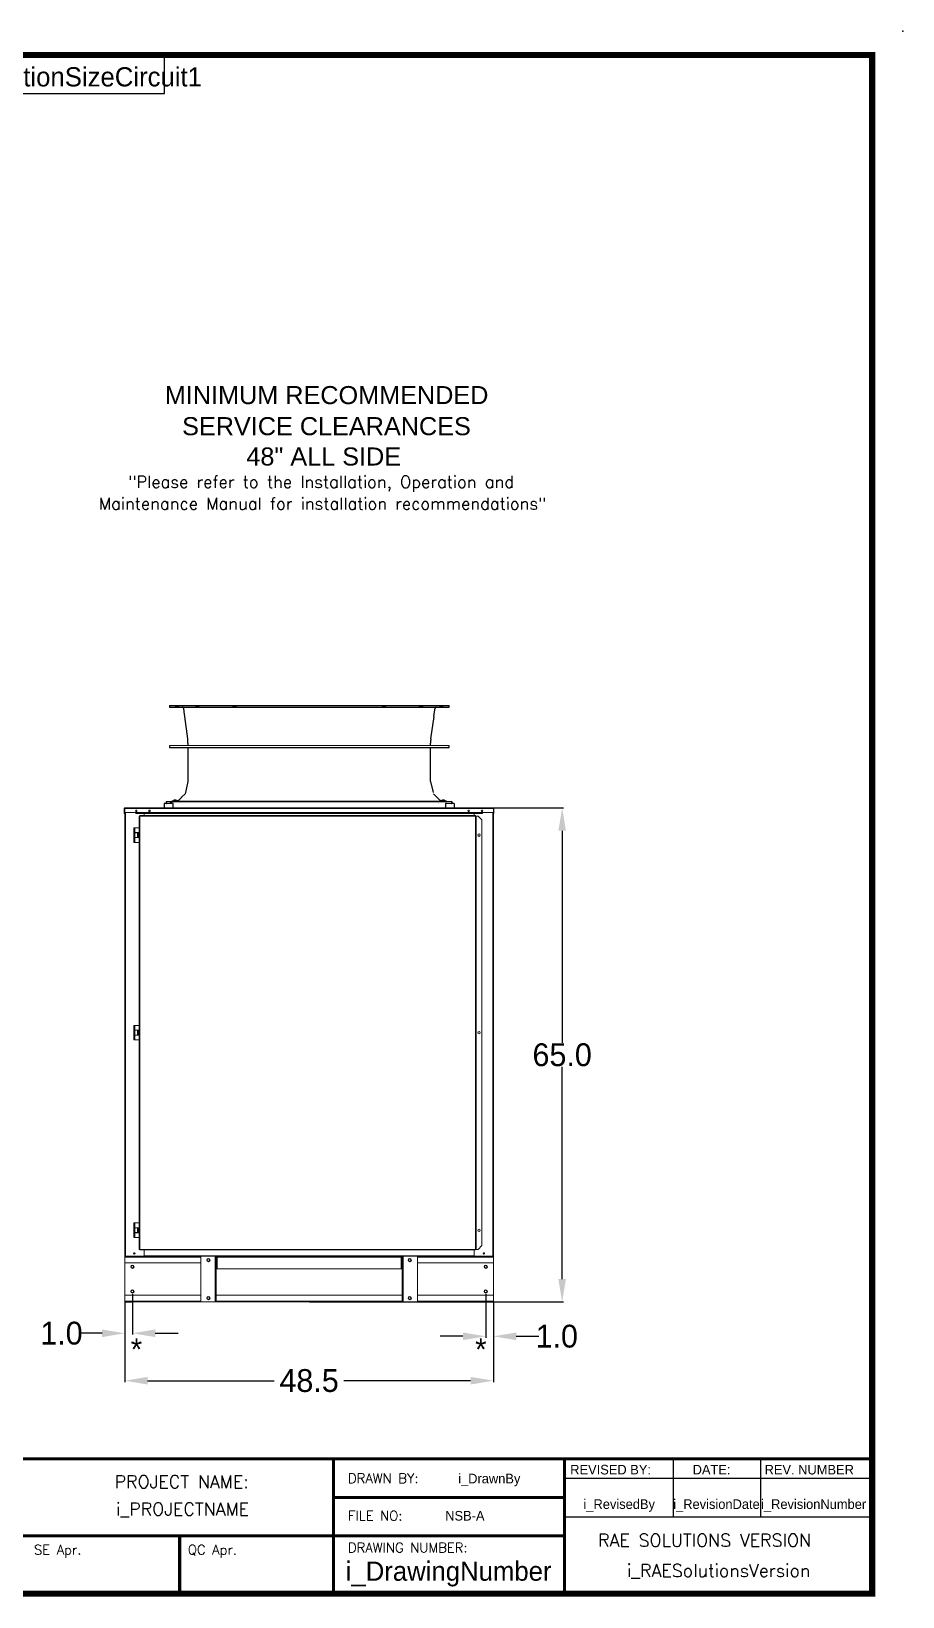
# Model space of a CAD drawing. Header units: inches. Extents: x 660 to 993, y -260 to -49.
# Drawn here: x 878.8 to 993.5, y -255.2 to -49.2 of the extents above; entities that cross this region are included whole.
import ezdxf
from ezdxf.enums import TextEntityAlignment as Align

# ---------------------------------------------------------------- set-up
doc = ezdxf.new("R2010")
doc.units = ezdxf.units.IN
doc.header["$MEASUREMENT"] = 0
doc.header["$PDSIZE"] = -1
doc.layers.add('C1RC', color=7, linetype='Continuous')
doc.styles.add('dimentions', font='arial.ttf')
doc.styles.add('SIMPLEX', font='SIMPLEX')
doc.dimstyles.get("Standard").update_dxf_attribs({"dimtxt": 3, "dimasz": 3, "dimexe": 0.18, "dimexo": 0.0625, "dimgap": 0.09, "dimtad": 0, "dimtih": 1, "dimtoh": 1, "dimdec": 1, "dimzin": 0, "dimdsep": 46, "dimtxsty": 'Standard', "dimcen": 0.09, "dimadec": 0, "dimazin": 0, "dimtfac": 1, "dimtdec": 1, "dimtofl": 0, "dimtmove": 0, "dimatfit": 3, "dimfxl": 1, "dimtolj": 1, "dimtzin": 0, "dimarcsym": 0})

# ---------------------------------------------------------------- blocks, each defined once
blk = doc.blocks.new('*D3')
at = {"color": 0, "lineweight": -2}
for p, q in [((891.12, -216.47), (891.12, -226.97)), ((939.62, -216.47), (939.62, -226.97)), ((894.12, -226.79), (910.78, -226.79)), ((936.62, -226.79), (919.96, -226.79))]:
    blk.add_line(p, q, dxfattribs=at)
at = {"color": 0}
for points in [[(894.12, -226.29), (894.12, -227.29), (891.12, -226.79)], [(936.62, -226.29), (936.62, -227.29), (939.62, -226.79)]]:
    blk.add_solid(points, dxfattribs=at)
at = {"layer": 'Defpoints', "color": 0}
for p in [(891.12, -216.41), (939.62, -216.41), (939.62, -226.79)]:
    blk.add_point(p, dxfattribs=at)
at = {"color": 0, "insert": (915.37, -226.79), "char_height": 3, "attachment_point": 5}
blk.add_mtext('\\A1;48.5', dxfattribs=at)
blk = doc.blocks.new('*D2')
at = {"color": 0, "lineweight": -2}
for p, q in [((891.19, -151.41), (948.85, -151.41)), ((948.67, -154.41), (948.67, -182.32)), ((948.67, -213.41), (948.67, -185.5)), ((915.44, -216.41), (948.85, -216.41))]:
    blk.add_line(p, q, dxfattribs=at)
at = {"color": 0}
for points in [[(948.17, -154.41), (949.17, -154.41), (948.67, -151.41)], [(948.17, -213.41), (949.17, -213.41), (948.67, -216.41)]]:
    blk.add_solid(points, dxfattribs=at)
at = {"layer": 'Defpoints', "color": 0}
for p in [(891.12, -151.41), (948.67, -151.41), (915.37, -216.41)]:
    blk.add_point(p, dxfattribs=at)
at = {"color": 0, "insert": (948.67, -183.91), "char_height": 3, "attachment_point": 5}
blk.add_mtext('\\A1;65.0', dxfattribs=at)
blk = doc.blocks.new('*D4')
at = {"color": 0, "lineweight": -2}
for p, q in [((891.12, -216.37), (891.12, -220.73)), ((892.12, -217.47), (892.12, -220.73)), ((888.12, -220.55), (885.12, -220.55)), ((895.12, -220.55), (898.12, -220.55))]:
    blk.add_line(p, q, dxfattribs=at)
at = {"color": 0}
for points in [[(888.12, -220.05), (888.12, -221.05), (891.12, -220.55)], [(895.12, -220.05), (895.12, -221.05), (892.12, -220.55)]]:
    blk.add_solid(points, dxfattribs=at)
at = {"layer": 'Defpoints', "color": 0}
for p in [(891.12, -216.31), (892.12, -217.41), (891.12, -220.55)]:
    blk.add_point(p, dxfattribs=at)
at = {"color": 0, "insert": (882.78, -220.55), "char_height": 3, "attachment_point": 5}
blk.add_mtext('\\A1;1.0', dxfattribs=at)
blk = doc.blocks.new('*D5')
at = {"color": 0, "lineweight": -2}
for p, q in [((938.62, -217.47), (938.62, -221.13)), ((939.62, -216.54), (939.62, -221.13)), ((935.62, -220.95), (932.62, -220.95)), ((942.62, -220.95), (945.62, -220.95))]:
    blk.add_line(p, q, dxfattribs=at)
at = {"color": 0}
for points in [[(935.62, -220.45), (935.62, -221.45), (938.62, -220.95)], [(942.62, -220.45), (942.62, -221.45), (939.62, -220.95)]]:
    blk.add_solid(points, dxfattribs=at)
at = {"layer": 'Defpoints', "color": 0}
for p in [(938.62, -217.41), (939.62, -216.47), (939.62, -220.95)]:
    blk.add_point(p, dxfattribs=at)
at = {"color": 0, "insert": (947.96, -220.95), "char_height": 3, "attachment_point": 5}
blk.add_mtext('\\A1;1.0', dxfattribs=at)

msp = doc.modelspace()

# ---------------------------------------------------------------- linework, layer by layer
at = {"color": 0, "lineweight": 25}
for p, q in [((989.47, -254.81), (989.47, -52.31)), ((847.72, -237.09), (948.97, -237.09)), ((918.59, -237.09), (918.59, -247.22)), ((948.97, -237.09), (948.97, -254.81)), ((948.97, -237.09), (989.47, -237.09)), ((948.97, -237.09), (948.97, -239.63)), ((963.26, -237.09), (963.26, -244.69)), ((974.77, -237.09), (974.77, -244.69)), ((948.97, -239.63), (989.47, -239.63)), ((918.59, -242.16), (948.97, -242.16)), ((918.59, -247.22), (918.59, -242.16)), ((948.97, -244.69), (989.47, -244.69)), ((948.97, -247.22), (847.72, -247.22)), ((898.34, -247.22), (898.34, -254.81)), ((918.59, -247.22), (918.59, -254.81))]:
    msp.add_line(p, q, dxfattribs=at)
at = {"color": 0, "linetype": 'Continuous', "lineweight": 25}
for p, q in [((896.98, -137.91), (896.98, -138.14)), ((896.98, -137.91), (902.37, -137.91)), ((902.37, -137.91), (933.79, -137.91)), ((933.79, -138.14), (933.79, -137.91)), ((896.98, -138.14), (897.63, -138.14)), ((896.98, -138.14), (902.37, -138.14)), ((898.44, -138.15), (898.68, -138.15)), ((898.84, -138.29), (898.9, -138.74)), ((898.88, -138.74), (898.97, -139.37)), ((898.97, -139.37), (899.38, -142.33)), ((902.37, -138.14), (933.79, -138.14)), ((931.39, -142.33), (931.81, -139.37)), ((931.8, -139.37), (931.89, -138.74)), ((931.87, -138.74), (931.94, -138.29)), ((932.09, -138.15), (932.33, -138.15)), ((933.14, -138.14), (933.79, -138.14)), ((899.42, -143.21), (896.98, -143.23)), ((896.98, -143.23), (896.98, -143.45)), ((896.98, -143.45), (899.42, -143.47)), ((899.42, -142.87), (899.42, -143.21)), ((933.79, -143.23), (899.42, -143.21)), ((899.42, -143.47), (933.79, -143.45)), ((899.42, -143.47), (899.42, -147.93)), ((931.35, -143.21), (931.35, -142.87)), ((931.35, -147.93), (931.35, -143.47)), ((933.79, -143.45), (933.79, -143.23)), ((899.42, -147.93), (899.09, -149.36)), ((931.35, -147.93), (931.68, -149.36)), ((897.65, -150.39), (897.65, -150.39)), ((897.65, -150.39), (897.65, -150.39)), ((897.66, -150.4), (897.66, -150.39)), ((897.66, -150.39), (897.67, -150.39)), ((897.67, -150.39), (897.67, -150.4)), ((897.69, -150.39), (897.69, -150.39)), ((897.76, -150.39), (897.76, -150.39)), ((897.79, -150.4), (897.79, -150.39)), ((897.84, -150.39), (897.84, -150.39)), ((897.85, -150.39), (897.85, -150.39)), ((897.98, -150.48), (898.27, -150.33)), ((898.27, -150.33), (898.6, -149.99)), ((899.05, -149.53), (898.58, -149.99)), ((899.09, -149.36), (899.05, -149.53)), ((932.19, -149.99), (931.72, -149.53)), ((932.17, -149.99), (932.51, -150.33)), ((932.51, -150.33), (932.79, -150.48)), ((933.11, -150.39), (933.11, -150.39)), ((896.29, -150.82), (896.29, -151.41)), ((897.47, -150.82), (896.29, -150.82)), ((896.29, -151.41), (897.47, -151.41)), ((896.67, -150.59), (896.58, -150.59)), ((896.58, -150.59), (896.58, -150.59)), ((896.58, -150.59), (896.59, -150.76)), ((896.6, -150.76), (896.6, -150.59)), ((897.31, -150.58), (896.67, -150.59)), ((897.31, -150.51), (897.31, -150.59)), ((897.44, -150.51), (897.31, -150.51)), ((897.32, -150.59), (897.32, -150.59)), ((897.38, -150.59), (897.32, -150.59)), ((898.18, -150.51), (897.44, -150.51)), ((897.47, -151.41), (897.47, -150.82)), ((897.47, -151.41), (933.3, -151.41)), ((897.51, -150.48), (897.51, -150.51)), ((897.58, -150.48), (897.51, -150.48)), ((897.98, -150.48), (897.58, -150.48)), ((897.98, -150.51), (897.98, -150.48)), ((898.18, -150.59), (898.18, -150.51)), ((898.18, -150.55), (932.59, -150.55)), ((932.59, -150.58), (898.18, -150.58)), ((932.42, -150.82), (932.42, -150.82)), ((932.59, -150.51), (932.59, -150.59)), ((932.72, -150.51), (932.59, -150.51)), ((933.46, -150.51), (932.72, -150.51)), ((932.8, -150.48), (932.79, -150.51)), ((932.86, -150.48), (932.8, -150.48)), ((933.26, -150.48), (932.86, -150.48)), ((933.26, -150.51), (933.26, -150.48)), ((933.3, -150.82), (933.3, -151.41)), ((934.48, -150.82), (933.3, -150.82)), ((933.3, -151.41), (934.48, -151.41)), ((933.45, -150.59), (933.4, -150.59)), ((933.46, -150.59), (933.45, -150.59)), ((933.46, -150.59), (933.46, -150.51)), ((934.11, -150.59), (933.46, -150.58)), ((934.19, -150.59), (934.11, -150.59)), ((934.17, -150.76), (934.17, -150.59)), ((934.19, -150.76), (934.19, -150.59)), ((934.48, -150.82), (934.48, -151.41))]:
    msp.add_line(p, q, dxfattribs=at)
at = {"color": 0, "linetype": 'Continuous', "lineweight": 15}
for p, q in [((891.12, -151.49), (891.05, -151.49)), ((891.05, -151.49), (891.05, -152.16)), ((891.05, -152.16), (891.12, -152.16)), ((939.62, -151.41), (891.12, -151.41)), ((891.12, -151.49), (891.12, -151.41)), ((939.62, -151.49), (891.12, -151.49)), ((891.12, -152.02), (891.12, -151.49)), ((891.12, -151.49), (891.12, -152.16)), ((892.56, -152.02), (891.12, -152.02)), ((891.12, -152.02), (891.12, -210.41)), ((891.17, -152.16), (891.25, -152.16)), ((891.2, -152.02), (891.2, -210.41)), ((892.56, -152.02), (892.56, -152.03)), ((938.19, -152.02), (892.56, -152.02)), ((892.56, -152.03), (892.56, -152.06)), ((892.56, -152.03), (938.19, -152.03)), ((892.56, -152.06), (892.56, -152.14)), ((892.81, -152.08), (892.56, -152.06)), ((892.81, -152.15), (892.56, -152.14)), ((892.81, -152.08), (892.81, -152.15)), ((892.81, -152.08), (937.93, -152.08)), ((892.81, -152.15), (937.93, -152.15)), ((893.1, -152.47), (893.1, -152.39)), ((893.1, -152.39), (937.28, -152.39)), ((893.67, -152.15), (893.67, -152.39)), ((937.07, -152.39), (937.07, -152.15)), ((937.28, -152.39), (937.28, -152.47)), ((938.19, -152.06), (937.93, -152.08)), ((937.93, -152.08), (937.93, -152.15)), ((938.19, -152.14), (937.93, -152.15)), ((938.19, -152.03), (938.19, -152.02)), ((939.62, -152.02), (938.19, -152.02)), ((938.19, -152.06), (938.19, -152.03)), ((938.19, -152.06), (938.19, -152.14)), ((939.55, -210.41), (939.55, -152.02)), ((939.62, -151.49), (939.62, -151.41)), ((939.62, -152.02), (939.62, -151.49)), ((939.62, -152.16), (939.62, -151.49)), ((939.62, -151.49), (939.7, -151.49)), ((939.62, -152.02), (939.62, -210.41)), ((939.7, -152.16), (939.62, -152.16)), ((939.7, -152.16), (939.7, -151.49)), ((892.3, -154.65), (892.3, -154.02)), ((892.3, -154.02), (892.42, -154.02)), ((892.42, -154.02), (892.42, -154.65)), ((892.42, -154.02), (893.02, -154.02)), ((893.02, -152.47), (893.02, -209.51)), ((893.02, -152.47), (893.1, -152.47)), ((893.1, -152.47), (893.1, -209.51)), ((893.1, -152.47), (937.28, -152.47)), ((937.28, -152.47), (937.28, -209.51)), ((937.28, -152.47), (937.36, -152.47)), ((937.36, -152.47), (937.36, -209.51)), ((937.36, -209.51), (937.36, -152.47)), ((937.36, -152.47), (937.36, -152.47)), ((937.6, -152.47), (937.36, -152.47)), ((937.6, -152.47), (938.1, -152.97)), ((938.1, -209.01), (938.1, -152.97)), ((892.42, -154.65), (892.3, -154.65)), ((892.3, -155.3), (892.3, -154.67)), ((892.3, -154.67), (892.42, -154.67)), ((892.42, -155.3), (892.3, -155.3)), ((892.3, -155.95), (892.3, -155.32)), ((892.3, -155.32), (892.42, -155.32)), ((892.42, -155.95), (892.3, -155.95)), ((892.42, -154.65), (893.02, -154.65)), ((892.42, -154.67), (892.42, -155.3)), ((892.42, -154.67), (892.8, -154.67)), ((892.8, -155.3), (892.42, -155.3)), ((892.42, -155.32), (892.42, -155.95)), ((892.42, -155.32), (893.02, -155.32)), ((892.42, -155.95), (893.02, -155.95)), ((892.46, -154.65), (892.46, -154.67)), ((892.46, -155.3), (892.46, -155.32)), ((892.77, -154.67), (892.77, -154.65)), ((892.77, -155.32), (892.77, -155.3)), ((892.8, -155.3), (892.8, -154.67)), ((892.8, -154.67), (892.93, -154.67)), ((892.93, -155.3), (892.8, -155.3)), ((892.93, -154.67), (892.93, -155.3)), ((892.3, -180.65), (892.3, -180.02)), ((892.3, -180.02), (892.42, -180.02)), ((892.42, -180.65), (892.3, -180.65)), ((892.3, -181.3), (892.3, -180.67)), ((892.3, -180.67), (892.42, -180.67)), ((892.42, -180.02), (892.42, -180.65)), ((892.42, -180.02), (893.02, -180.02)), ((892.42, -180.65), (893.02, -180.65)), ((892.42, -180.67), (892.42, -181.3)), ((892.42, -180.67), (892.8, -180.67)), ((892.46, -180.65), (892.46, -180.67)), ((892.77, -180.67), (892.77, -180.65)), ((892.8, -181.3), (892.8, -180.67)), ((892.8, -180.67), (892.93, -180.67)), ((892.93, -180.67), (892.93, -181.3)), ((892.42, -181.3), (892.3, -181.3)), ((892.3, -181.95), (892.3, -181.32)), ((892.3, -181.32), (892.42, -181.32)), ((892.42, -181.95), (892.3, -181.95)), ((892.8, -181.3), (892.42, -181.3)), ((892.42, -181.32), (892.42, -181.95)), ((892.42, -181.32), (893.02, -181.32)), ((892.42, -181.95), (893.02, -181.95)), ((892.46, -181.3), (892.46, -181.32)), ((892.77, -181.32), (892.77, -181.3)), ((892.93, -181.3), (892.8, -181.3)), ((892.3, -206.65), (892.3, -206.02)), ((892.3, -206.02), (892.42, -206.02)), ((892.42, -206.02), (892.42, -206.65)), ((892.42, -206.02), (893.02, -206.02)), ((892.42, -206.65), (892.3, -206.65)), ((892.3, -207.3), (892.3, -206.67)), ((892.3, -206.67), (892.42, -206.67)), ((892.42, -207.3), (892.3, -207.3)), ((892.3, -207.95), (892.3, -207.32)), ((892.3, -207.32), (892.42, -207.32)), ((892.42, -207.95), (892.3, -207.95)), ((892.42, -206.65), (893.02, -206.65)), ((892.42, -206.67), (892.42, -207.3)), ((892.42, -206.67), (892.8, -206.67)), ((892.8, -207.3), (892.42, -207.3)), ((892.42, -207.32), (892.42, -207.95)), ((892.42, -207.32), (893.02, -207.32)), ((892.42, -207.95), (893.02, -207.95)), ((892.46, -206.65), (892.46, -206.67)), ((892.46, -207.3), (892.46, -207.32)), ((892.77, -206.67), (892.77, -206.65)), ((892.77, -207.32), (892.77, -207.3)), ((892.8, -207.3), (892.8, -206.67)), ((892.8, -206.67), (892.93, -206.67)), ((892.93, -207.3), (892.8, -207.3)), ((892.93, -206.67), (892.93, -207.3)), ((893.02, -209.51), (893.1, -209.51)), ((893.1, -209.51), (937.28, -209.51)), ((893.1, -209.58), (893.1, -209.51)), ((937.28, -209.58), (893.1, -209.58)), ((893.67, -209.58), (893.67, -210.41)), ((937.07, -210.41), (937.07, -209.58)), ((937.28, -209.51), (937.36, -209.51)), ((937.28, -209.51), (937.28, -209.58)), ((937.36, -209.51), (937.36, -209.51)), ((937.36, -209.51), (937.6, -209.51)), ((938.1, -209.01), (937.6, -209.51)), ((891.2, -210.41), (891.12, -210.41)), ((891.12, -210.41), (891.12, -210.52)), ((891.12, -210.52), (891.12, -211.29)), ((901.12, -210.52), (891.12, -210.52)), ((901.12, -211.29), (891.12, -211.29)), ((891.12, -215.54), (891.12, -211.29)), ((893.67, -210.41), (891.2, -210.41)), ((937.07, -210.34), (893.67, -210.34)), ((937.07, -210.41), (893.67, -210.41)), ((901.12, -210.41), (901.12, -216.41)), ((902.99, -211.41), (902.99, -210.41)), ((902.99, -210.41), (902.99, -216.41)), ((903.12, -211.41), (902.99, -211.41)), ((902.99, -211.41), (902.99, -216.41)), ((903.12, -210.55), (903.12, -210.41)), ((903.26, -210.52), (903.12, -210.52)), ((903.12, -210.55), (903.12, -212.05)), ((903.26, -210.55), (903.12, -210.55)), ((903.12, -211.41), (903.12, -216.41)), ((903.26, -212.05), (903.12, -212.05)), ((903.26, -210.41), (903.26, -210.55)), ((927.49, -210.55), (903.26, -210.55)), ((903.26, -210.55), (903.26, -212.05)), ((903.26, -210.55), (927.49, -210.55)), ((903.26, -210.55), (903.26, -210.55)), ((903.26, -210.55), (903.26, -212.05)), ((903.26, -210.55), (903.26, -210.55)), ((903.26, -212.05), (903.26, -212.05)), ((903.26, -212.05), (927.49, -212.05)), ((927.49, -210.41), (927.49, -210.55)), ((927.62, -210.52), (927.49, -210.52)), ((927.49, -210.55), (927.49, -212.05)), ((927.62, -210.55), (927.49, -210.55)), ((927.49, -210.55), (927.49, -212.05)), ((927.49, -210.55), (927.49, -210.55)), ((927.49, -210.55), (927.49, -210.55)), ((927.62, -212.05), (927.49, -212.05)), ((927.49, -212.05), (927.49, -212.05)), ((927.62, -210.55), (927.62, -210.41)), ((927.62, -210.55), (927.62, -212.05)), ((927.62, -211.41), (927.76, -211.41)), ((927.62, -211.41), (927.62, -216.41)), ((927.76, -211.41), (927.76, -210.41)), ((927.76, -210.41), (927.76, -216.41)), ((927.76, -211.41), (927.76, -216.41)), ((929.62, -210.41), (929.62, -216.41)), ((939.62, -210.52), (929.62, -210.52)), ((939.62, -211.29), (929.62, -211.29)), ((939.55, -210.41), (937.07, -210.41)), ((939.62, -210.41), (939.55, -210.41)), ((939.62, -210.41), (939.62, -210.52)), ((939.62, -210.52), (939.62, -211.29)), ((939.62, -215.54), (939.62, -211.29)), ((901.12, -215.54), (891.12, -215.54)), ((891.12, -215.54), (891.12, -216.31)), ((891.12, -216.31), (891.12, -216.41)), ((901.12, -216.31), (891.12, -216.31)), ((927.62, -215.54), (903.12, -215.54)), ((927.62, -216.31), (903.12, -216.31)), ((939.62, -215.54), (929.62, -215.54)), ((939.62, -216.31), (929.62, -216.31)), ((939.62, -215.54), (939.62, -216.31)), ((939.62, -216.31), (939.62, -216.41)), ((901.12, -216.41), (891.12, -216.41)), ((901.12, -216.41), (902.99, -216.41)), ((903.12, -216.41), (902.99, -216.41)), ((902.99, -216.41), (902.99, -216.41)), ((927.62, -216.41), (903.12, -216.41)), ((927.62, -216.41), (927.76, -216.41)), ((927.76, -216.41), (927.76, -216.41)), ((929.62, -216.41), (927.76, -216.41)), ((939.62, -216.41), (929.62, -216.41))]:
    msp.add_line(p, q, dxfattribs=at)
at = {"color": 0}
for p, q in [((892.12, -215.41), (892.12, -217.41)), ((938.62, -215.41), (938.62, -217.41)), ((891.12, -216.41), (892.12, -216.41))]:
    msp.add_line(p, q, dxfattribs=at)
at = {"color": 0, "lineweight": 25}
for points, const_width in [([(665.47, -254.81), (989.47, -254.81), (989.47, -52.31), (665.47, -52.31), (665.47, -254.81)], 0.81), ([(989.47, -237.09), (746.47, -237.09), (746.47, -254.81)], 0.405), ([(918.59, -237.09), (918.59, -254.81)], 0.405), ([(948.97, -254.81), (948.97, -237.09), (989.47, -237.09)], 0.405), ([(948.97, -242.16), (918.59, -242.16), (918.59, -254.81)], 0.405), ([(948.97, -247.22), (847.72, -247.22)], 0.405), ([(898.34, -247.22), (898.34, -254.81)], 0.405)]:
    msp.add_lwpolyline(points, dxfattribs=dict(at, const_width=const_width))
at = {"color": 0, "linetype": 'Continuous', "lineweight": 15}
for centre, radius in [((892.62, -151.79), 0.0995), ((894.37, -151.79), 0.0995), ((936.37, -151.79), 0.0995), ((938.12, -151.79), 0.0995), ((937.74, -154.99), 0.156), ((937.74, -180.99), 0.156), ((937.74, -206.99), 0.156), ((892.37, -210.04), 0.0995), ((938.37, -210.04), 0.0995), ((892.12, -211.79), 0.219), ((892.12, -211.79), 0.156), ((902.12, -210.91), 0.219), ((902.12, -210.91), 0.156), ((928.62, -210.91), 0.219), ((928.62, -210.91), 0.156), ((938.62, -211.79), 0.219), ((938.62, -211.79), 0.156), ((892.12, -215.04), 0.219), ((892.12, -215.04), 0.156), ((902.12, -215.91), 0.219), ((902.12, -215.91), 0.156), ((928.62, -215.91), 0.219), ((928.62, -215.91), 0.156), ((938.62, -215.04), 0.219), ((938.62, -215.04), 0.156)]:
    msp.add_circle(centre, radius, dxfattribs=at)
at = {"color": 0, "linetype": 'Continuous', "lineweight": 25}
for centre, radius, start, end in [((895.49, -142.87), 3.94, 0, 8.0002), ((935.29, -142.87), 3.94, 171.9998, 180), ((933.03, -150.69), 0.316, 111.9844, 137.4745), ((933.03, -150.69), 0.316, 42.5255, 68.0514), ((896.65, -150.76), 0.0591, 181, 270)]:
    msp.add_arc(centre, radius, start, end, dxfattribs=at)
at = {"color": 0, "linetype": 'Continuous', "lineweight": 15}
for centre, radius, start, end in [((891.12, -151.49), 0.0757, 90, 180), ((891.12, -151.49), 0.001, 90, 180), ((939.62, -151.49), 0.0757, 0, 90), ((939.62, -151.49), 0.001, 0, 90)]:
    msp.add_arc(centre, radius, start, end, dxfattribs=at)
at = {"color": 0, "linetype": 'Continuous', "lineweight": 25}
for points, knots in [([(897.63, -138.14), (897.63, -138.14), (897.64, -138.14), (897.67, -138.14), (897.72, -138.14), (897.79, -138.14), (897.88, -138.14), (897.99, -138.14), (898.11, -138.15), (898.25, -138.15), (898.36, -138.15), (898.42, -138.15), (898.44, -138.15)], [0, 0, 0, 0, 0.085907, 0.192945, 0.303087, 0.410126, 0.520268, 0.62731, 0.737455, 0.844501, 0.954651, 1, 1, 1, 1]), ([(897.77, -138.14), (897.79, -138.14), (897.82, -138.14), (897.89, -138.14), (897.97, -138.14), (898.06, -138.14), (898.14, -138.14), (898.21, -138.14), (898.25, -138.14), (898.27, -138.14), (898.26, -138.14), (898.24, -138.14), (898.21, -138.14), (898.14, -138.14), (898.05, -138.14), (897.97, -138.14), (897.88, -138.14), (897.82, -138.14), (897.77, -138.14), (897.75, -138.14), (897.76, -138.14), (897.77, -138.14), (897.77, -138.14)], [0, 0, 0, 0, 0.053684, 0.107369, 0.161054, 0.214742, 0.268431, 0.32212, 0.375808, 0.429494, 0.483179, 0.5, 0.553684, 0.607368, 0.661054, 0.714742, 0.768431, 0.82212, 0.875808, 0.929494, 0.983178, 1, 1, 1, 1]), ([(898.84, -138.29), (898.83, -138.27), (898.82, -138.23), (898.79, -138.19), (898.75, -138.16), (898.71, -138.15), (898.69, -138.15), (898.68, -138.15)], [0, 0, 0, 0, 0.236553, 0.473094, 0.709954, 0.947343, 1, 1, 1, 1]), ([(900.48, -138.14), (900.5, -138.14), (900.54, -138.14), (900.63, -138.14), (900.71, -138.14), (900.8, -138.14), (900.86, -138.14), (900.9, -138.14), (900.92, -138.14), (900.9, -138.14), (900.87, -138.14), (900.82, -138.14), (900.77, -138.14), (900.69, -138.14), (900.6, -138.14), (900.52, -138.14), (900.45, -138.14), (900.41, -138.14), (900.4, -138.14), (900.41, -138.14), (900.44, -138.14), (900.47, -138.14), (900.48, -138.14)], [0, 0, 0, 0, 0.053685, 0.107369, 0.161054, 0.214742, 0.268431, 0.32212, 0.375808, 0.429494, 0.483179, 0.5, 0.553684, 0.607369, 0.661054, 0.714742, 0.768431, 0.82212, 0.875808, 0.929494, 0.983179, 1, 1, 1, 1]), ([(905.45, -138.14), (905.47, -138.14), (905.53, -138.14), (905.62, -138.14), (905.7, -138.14), (905.76, -138.14), (905.8, -138.14), (905.8, -138.14), (905.78, -138.14), (905.74, -138.14), (905.68, -138.14), (905.62, -138.14), (905.56, -138.14), (905.47, -138.14), (905.39, -138.14), (905.33, -138.14), (905.29, -138.14), (905.28, -138.14), (905.3, -138.14), (905.35, -138.14), (905.4, -138.14), (905.44, -138.14), (905.45, -138.14)], [0, 0, 0, 0, 0.053684, 0.107369, 0.161054, 0.214742, 0.268431, 0.32212, 0.375808, 0.429494, 0.483178, 0.5, 0.553684, 0.607369, 0.661055, 0.714742, 0.768431, 0.82212, 0.875808, 0.929494, 0.983179, 1, 1, 1, 1]), ([(925.41, -138.14), (925.43, -138.14), (925.47, -138.14), (925.49, -138.14), (925.48, -138.14), (925.45, -138.14), (925.39, -138.14), (925.31, -138.14), (925.23, -138.14), (925.14, -138.14), (925.08, -138.14), (925.03, -138.14), (924.99, -138.14), (924.97, -138.14), (924.98, -138.14), (925.01, -138.14), (925.07, -138.14), (925.14, -138.14), (925.23, -138.14), (925.32, -138.14), (925.38, -138.14), (925.4, -138.14), (925.41, -138.14)], [0, 0, 0, 0, 0.053685, 0.107369, 0.161054, 0.214742, 0.268431, 0.32212, 0.375808, 0.429494, 0.483179, 0.5, 0.553684, 0.607369, 0.661054, 0.714742, 0.768431, 0.82212, 0.875808, 0.929494, 0.983179, 1, 1, 1, 1]), ([(930.35, -138.14), (930.36, -138.14), (930.38, -138.14), (930.37, -138.14), (930.33, -138.14), (930.27, -138.14), (930.19, -138.14), (930.1, -138.14), (930.02, -138.14), (929.94, -138.14), (929.9, -138.14), (929.87, -138.14), (929.86, -138.14), (929.87, -138.14), (929.91, -138.14), (929.97, -138.14), (930.05, -138.14), (930.13, -138.14), (930.22, -138.14), (930.29, -138.14), (930.33, -138.14), (930.35, -138.14), (930.35, -138.14)], [0, 0, 0, 0, 0.053684, 0.107369, 0.161054, 0.214742, 0.268431, 0.32212, 0.375808, 0.429494, 0.483178, 0.5, 0.553684, 0.607369, 0.661055, 0.714742, 0.768431, 0.82212, 0.875808, 0.929494, 0.983179, 1, 1, 1, 1]), ([(932.09, -138.15), (932.07, -138.15), (932.04, -138.16), (931.99, -138.18), (931.96, -138.22), (931.94, -138.26), (931.94, -138.28), (931.94, -138.29)], [0, 0, 0, 0, 0.237768, 0.475541, 0.713069, 0.950081, 1, 1, 1, 1]), ([(932.33, -138.15), (932.38, -138.15), (932.47, -138.15), (932.6, -138.15), (932.73, -138.14), (932.85, -138.14), (932.95, -138.14), (933.03, -138.14), (933.09, -138.14), (933.13, -138.14), (933.14, -138.14), (933.14, -138.14), (933.14, -138.14)], [0, 0, 0, 0, 0.107042, 0.217187, 0.324229, 0.434374, 0.541414, 0.651557, 0.758592, 0.868733, 0.975764, 1, 1, 1, 1]), ([(933.02, -138.14), (933.02, -138.14), (933.01, -138.14), (932.97, -138.14), (932.9, -138.14), (932.82, -138.14), (932.73, -138.14), (932.65, -138.14), (932.58, -138.14), (932.53, -138.14), (932.51, -138.14), (932.51, -138.14), (932.52, -138.14), (932.56, -138.14), (932.62, -138.14), (932.71, -138.14), (932.79, -138.14), (932.88, -138.14), (932.95, -138.14), (933, -138.14), (933.02, -138.14), (933.02, -138.14), (933.02, -138.14)], [0, 0, 0, 0, 0.053685, 0.107368, 0.161055, 0.214742, 0.268432, 0.322121, 0.375809, 0.429494, 0.483179, 0.5, 0.553685, 0.607369, 0.661055, 0.714742, 0.768431, 0.822121, 0.875809, 0.929494, 0.983179, 1, 1, 1, 1]), ([(897.64, -150.39), (897.62, -150.4), (897.59, -150.41), (897.55, -150.44), (897.52, -150.47), (897.51, -150.48)], [0, 0, 0, 0, 0.327422, 0.724009, 1, 1, 1, 1]), ([(897.65, -150.39), (897.64, -150.39), (897.64, -150.39), (897.64, -150.39), (897.64, -150.39)], [0, 0, 0, 0, 0.874699, 1, 1, 1, 1]), ([(897.65, -150.39), (897.65, -150.39), (897.65, -150.39), (897.65, -150.39), (897.65, -150.39)], [0, 0, 0, 0, 0.4996563, 1, 1, 1, 1]), ([(897.66, -150.39), (897.66, -150.39), (897.66, -150.39), (897.65, -150.39), (897.65, -150.39), (897.65, -150.39)], [0, 0, 0, 0, 0.1143518, 0.9074961, 1, 1, 1, 1]), ([(897.71, -150.39), (897.7, -150.39), (897.69, -150.39), (897.68, -150.39), (897.67, -150.4), (897.66, -150.4), (897.65, -150.4), (897.65, -150.39), (897.65, -150.39), (897.65, -150.39)], [0, 0, 0, 0, 0.175487, 0.351146, 0.522558, 0.601245, 0.767206, 0.93307, 1, 1, 1, 1]), ([(897.69, -150.39), (897.69, -150.39), (897.68, -150.39), (897.68, -150.39), (897.67, -150.39), (897.67, -150.39), (897.67, -150.39), (897.67, -150.39)], [0, 0, 0, 0, 0.2464974, 0.4933322, 0.7330389, 0.972083, 1, 1, 1, 1]), ([(897.69, -150.39), (897.69, -150.39), (897.69, -150.39), (897.69, -150.39), (897.69, -150.39)], [0, 0, 0, 0, 0.874185, 1, 1, 1, 1]), ([(897.71, -150.39), (897.71, -150.39), (897.71, -150.39), (897.72, -150.39), (897.73, -150.39), (897.73, -150.39), (897.73, -150.39), (897.73, -150.39)], [0, 0, 0, 0, 0.246483, 0.493347, 0.733061, 0.972099, 1, 1, 1, 1]), ([(897.81, -150.39), (897.81, -150.39), (897.8, -150.39), (897.79, -150.39), (897.78, -150.4), (897.77, -150.4), (897.76, -150.39), (897.74, -150.39), (897.74, -150.39), (897.73, -150.39)], [0, 0, 0, 0, 0.145992, 0.292129, 0.434742, 0.573234, 0.710145, 0.848574, 1, 1, 1, 1]), ([(897.75, -150.39), (897.75, -150.39), (897.75, -150.39), (897.75, -150.39), (897.76, -150.39)], [0, 0, 0, 0, 0.095383, 1, 1, 1, 1]), ([(897.79, -150.39), (897.78, -150.39), (897.78, -150.39), (897.77, -150.39), (897.76, -150.39), (897.76, -150.39)], [0, 0, 0, 0, 0.5, 0.5, 1, 1, 1, 1]), ([(897.79, -150.39), (897.79, -150.39), (897.79, -150.39), (897.8, -150.39), (897.8, -150.39)], [0, 0, 0, 0, 0.874189, 1, 1, 1, 1]), ([(897.81, -150.39), (897.81, -150.39), (897.81, -150.39), (897.81, -150.39), (897.82, -150.39), (897.82, -150.39), (897.83, -150.39), (897.83, -150.39)], [0, 0, 0, 0, 0.246496, 0.493367, 0.733073, 0.972083, 1, 1, 1, 1]), ([(897.86, -150.4), (897.86, -150.4), (897.86, -150.4), (897.86, -150.4), (897.85, -150.39), (897.84, -150.39), (897.83, -150.39), (897.83, -150.39)], [0, 0, 0, 0, 0.0732586, 0.3003068, 0.5247839, 0.751732, 1, 1, 1, 1]), ([(897.85, -150.39), (897.84, -150.39), (897.84, -150.39), (897.84, -150.39), (897.84, -150.39), (897.84, -150.39)], [0, 0, 0, 0, 0.352869, 0.706243, 1, 1, 1, 1]), ([(897.98, -150.47), (897.96, -150.46), (897.94, -150.44), (897.9, -150.41), (897.87, -150.4), (897.86, -150.39)], [0, 0, 0, 0, 0.351375, 0.742096, 1, 1, 1, 1]), ([(932.93, -150.39), (932.93, -150.39), (932.92, -150.39), (932.91, -150.39), (932.91, -150.4), (932.91, -150.4), (932.91, -150.4)], [0, 0, 0, 0, 0.310012, 0.620284, 0.923072, 1, 1, 1, 1]), ([(932.93, -150.39), (932.94, -150.39), (932.94, -150.39), (932.95, -150.39), (932.95, -150.39), (932.95, -150.39)], [0, 0, 0, 0, 0.336266, 0.673008, 1, 1, 1, 1]), ([(933.01, -150.39), (933.01, -150.39), (933, -150.39), (932.99, -150.39), (932.97, -150.4), (932.96, -150.4), (932.95, -150.39), (932.95, -150.39), (932.95, -150.39), (932.95, -150.39)], [0, 0, 0, 0, 0.154655, 0.309459, 0.460521, 0.607228, 0.75226, 0.898895, 1, 1, 1, 1]), ([(932.95, -150.39), (932.95, -150.39), (932.95, -150.39), (932.95, -150.39), (932.95, -150.39)], [0, 0, 0, 0, 0.722606, 1, 1, 1, 1]), ([(933.01, -150.39), (933.02, -150.39), (933.02, -150.39), (933.03, -150.39), (933.04, -150.39), (933.04, -150.39)], [0, 0, 0, 0, 0.5, 0.5, 1, 1, 1, 1]), ([(933.11, -150.39), (933.11, -150.39), (933.11, -150.39), (933.1, -150.39), (933.09, -150.4), (933.08, -150.4), (933.07, -150.39), (933.05, -150.39), (933.05, -150.39), (933.04, -150.39)], [0, 0, 0, 0, 0.095307, 0.250124, 0.40119, 0.547904, 0.692937, 0.839576, 1, 1, 1, 1]), ([(933.11, -150.39), (933.11, -150.39), (933.11, -150.39), (933.11, -150.39), (933.12, -150.39), (933.12, -150.39), (933.12, -150.39)], [0, 0, 0, 0, 0.327625, 0.645743, 0.962962, 1, 1, 1, 1]), ([(933.15, -150.4), (933.15, -150.4), (933.15, -150.4), (933.15, -150.4), (933.14, -150.4), (933.14, -150.39), (933.13, -150.39), (933.12, -150.39), (933.12, -150.39)], [0, 0, 0, 0, 0.014816, 0.128804, 0.369196, 0.609467, 0.853324, 1, 1, 1, 1]), ([(896.6, -150.59), (896.6, -150.59), (896.59, -150.59), (896.59, -150.59), (896.58, -150.59), (896.58, -150.59)], [0, 0, 0, 0, 0.5, 0.5, 1, 1, 1, 1]), ([(896.66, -150.82), (896.65, -150.82), (896.65, -150.82), (896.63, -150.81), (896.63, -150.81), (896.62, -150.8), (896.61, -150.79), (896.61, -150.78), (896.6, -150.77), (896.6, -150.76)], [0, 0, 0, 0, 0.25, 0.25, 0.5, 0.5, 0.75, 0.75, 1, 1, 1, 1]), ([(897.31, -150.59), (897.3, -150.59), (897.27, -150.59), (897.2, -150.59), (897.14, -150.59), (897.09, -150.59), (897.05, -150.59), (897.03, -150.59), (897.03, -150.59), (897.04, -150.59), (897.07, -150.59), (897.12, -150.59), (897.18, -150.59), (897.25, -150.59), (897.29, -150.59), (897.31, -150.59)], [0, 0, 0, 0, 0.056542, 0.140133, 0.223723, 0.307311, 0.390897, 0.474479, 0.500668, 0.584253, 0.667837, 0.751422, 0.835011, 0.918601, 1, 1, 1, 1]), ([(898.17, -150.59), (898.17, -150.59), (898.17, -150.59), (898.12, -150.59), (898.02, -150.59), (897.89, -150.59), (897.74, -150.59), (897.6, -150.59), (897.5, -150.59), (897.43, -150.59), (897.4, -150.59), (897.38, -150.59)], [0, 0, 0, 0, 0.08774, 0.218186, 0.348637, 0.479093, 0.609552, 0.740009, 0.870464, 0.911349, 1, 1, 1, 1]), ([(933.4, -150.59), (933.37, -150.59), (933.34, -150.59), (933.3, -150.59), (933.29, -150.59), (933.27, -150.59), (933.26, -150.59), (933.23, -150.59), (933.21, -150.59), (933.17, -150.59), (933.16, -150.59), (933.14, -150.59), (933.13, -150.59), (933.09, -150.59), (933.07, -150.59), (933.04, -150.59), (933.02, -150.59), (933, -150.59), (932.99, -150.59), (932.95, -150.59), (932.93, -150.59), (932.9, -150.59), (932.89, -150.59), (932.87, -150.59), (932.85, -150.59), (932.82, -150.59), (932.8, -150.59), (932.76, -150.59), (932.75, -150.59), (932.71, -150.59), (932.7, -150.59), (932.67, -150.59), (932.66, -150.59), (932.63, -150.59), (932.62, -150.59), (932.61, -150.59), (932.6, -150.59), (932.6, -150.59), (932.59, -150.59), (932.59, -150.59)], [0, 0, 0, 0, 0.125, 0.125, 0.15625, 0.15625, 0.1875, 0.1875, 0.25, 0.25, 0.28125, 0.28125, 0.3125, 0.3125, 0.375, 0.375, 0.40625, 0.40625, 0.4375, 0.4375, 0.5, 0.5, 0.53125, 0.53125, 0.5625, 0.5625, 0.625, 0.625, 0.6875, 0.6875, 0.75, 0.75, 0.8125, 0.8125, 0.875, 0.875, 0.9375, 0.9375, 1, 1, 1, 1]), ([(934.11, -150.82), (934.12, -150.82), (934.13, -150.82), (934.15, -150.8), (934.17, -150.79), (934.17, -150.77), (934.17, -150.76)], [0, 0, 0, 0, 0.250003, 0.500004, 0.750006, 1, 1, 1, 1]), ([(934.19, -150.76), (934.19, -150.77), (934.19, -150.78), (934.18, -150.79), (934.18, -150.8), (934.16, -150.81), (934.16, -150.81), (934.14, -150.82), (934.14, -150.82), (934.13, -150.82)], [0, 0, 0, 0, 0.25, 0.25, 0.5, 0.5, 0.75, 0.75, 1, 1, 1, 1]), ([(934.19, -150.59), (934.19, -150.59), (934.19, -150.59), (934.18, -150.59), (934.18, -150.59), (934.17, -150.59)], [0, 0, 0, 0, 0.5, 0.5, 1, 1, 1, 1]), ([(934.19, -150.59), (934.19, -150.59), (934.19, -150.59), (934.19, -150.59), (934.19, -150.59)], [0, 0, 0, 0, 0.999997, 1, 1, 1, 1])]:
    msp.add_open_spline(points, degree=3, knots=knots, dxfattribs=at)
for points in [[(897.85, -150.39), (897.85, -150.39), (897.86, -150.39), (897.86, -150.39)], [(896.59, -150.76), (896.59, -150.76), (896.59, -150.76), (896.6, -150.76)], [(934.17, -150.76), (934.18, -150.76), (934.19, -150.76), (934.19, -150.76)]]:
    msp.add_open_spline(points, degree=3, dxfattribs=at)
at = {"color": 0, "lineweight": 25}
for p in [(993.48, -49.19), (948.97, -254.81)]:
    msp.add_point(p, dxfattribs=at)
at = {"layer": 'C1RC', "color": 0, "lineweight": 25}
for p, q in [((896.34, -57.38), (896.34, -52.47)), ((830.61, -57.38), (896.34, -57.38))]:
    msp.add_line(p, q, dxfattribs=at)

# ---------------------------------------------------------------- texts
at = {"color": 0, "lineweight": 25}
for s, height, style, p in [('MINIMUM RECOMMENDED', 2.376, 'dimentions', (896.38, -98.26)), ('SERVICE CLEARANCES', 2.376, 'dimentions', (898.66, -102.35)), ('48" ALL SIDE ', 2.376, 'dimentions', (907.11, -106.34)), ('DRAWN BY:', 1.266, 'SIMPLEX', (920.49, -240.26)), ('FILE NO:', 1.266, 'SIMPLEX', (920.49, -245.2)), ('RAE SOLUTIONS VERSION', 1.6807, 'SIMPLEX', (953.4, -248.63)), ('SE Apr.', 1.266, 'SIMPLEX', (879.17, -249.67)), ('QC Apr.', 1.266, 'SIMPLEX', (899.42, -249.67)), ('DRAWING NUMBER:', 1.2656, 'SIMPLEX', (920.49, -249.39))]:
    msp.add_text(s, height=height, dxfattribs=dict(at, style=style)).set_placement(p)
at = {"color": 0, "lineweight": 25, "style": 'SIMPLEX'}
for s, height, p in [('"Please refer to the Installation, Operation and', 1.5777, (916.95, -109.29)), ('Maintenance Manual for installation recommendations"', 1.5777, (917.14, -112.15)), ('PROJECT NAME:', 1.6807, (898.6, -240.93)), ('i_PROJECTNAME', 1.6807, (898.72, -244.53)), ('i_RAESolutionsVersion', 1.6807, (969.26, -252.62))]:
    msp.add_text(s, height=height, dxfattribs=at).set_placement(p, align=Align.CENTER)
at = {"color": 0}
msp.add_text('*', height=2.89, dxfattribs=at).set_placement((891.9, -224.1))
at = {"color": 0, "text_generation_flag": 2}
msp.add_text('*', height=2.89, dxfattribs=at).set_placement((938.72, -224.1))
at = {"color": 0, "lineweight": 25}
for s, height, p in [('i_DrawnBy', 1.266, (939.08, -240.3)), ('i_RevisedBy', 1.2656, (956.18, -243.67)), ('i_RevisionDate', 1.2656, (968.98, -243.67)), ('i_RevisionNumber', 1.2656, (981.76, -243.67)), ('NSB-A', 1.266, (935.87, -245.2)), ('i_DrawingNumber', 2.5312, (933.73, -253.12))]:
    msp.add_text(s, height=height, dxfattribs=at).set_placement(p, align=Align.CENTER)
for s, height, p in [('REVISED BY:', 1.2656, (949.73, -239.13)), ('DATE:', 1.266, (965.84, -239.13)), ('REV. NUMBER', 1.2656, (975.31, -239.13))]:
    msp.add_text(s, height=height, dxfattribs=at).set_placement(p)
at = {"layer": 'C1RC', "color": 0, "lineweight": 25}
msp.add_text('i_SuctionSizeCircuit1', height=2.5312, dxfattribs=at).set_placement((885.28, -56.45), align=Align.CENTER)

# ---------------------------------------------------------------- dimensions: what is measured, and where the dimension line sits
at = {"color": 0}
dim = msp.add_linear_dim(base=(948.67, -151.41), p1=(915.37, -216.41), p2=(891.12, -151.41), angle=90, dimstyle='Standard', override={"dimrnd": 0}, dxfattribs=at)
dim.commit()
dim.dimension.update_dxf_attribs({"geometry": '*D2', "text_midpoint": (948.67, -183.91), "dimtype": 160})
for base, p1, p2, picture, middle in [((891.12, -220.55), (892.12, -217.41), (891.12, -216.31), '*D4', (882.78, -220.55)), ((939.62, -226.79), (891.12, -216.41), (939.62, -216.41), '*D3', (915.37, -226.79)), ((939.62, -220.95), (938.62, -217.41), (939.62, -216.47), '*D5', (947.96, -220.95))]:
    dim = msp.add_linear_dim(base=base, p1=p1, p2=p2, dimstyle='Standard', dxfattribs=at)
    dim.commit()
    dim.dimension.update_dxf_attribs({"geometry": picture, "text_midpoint": middle})

doc.saveas('drawing.dxf')
